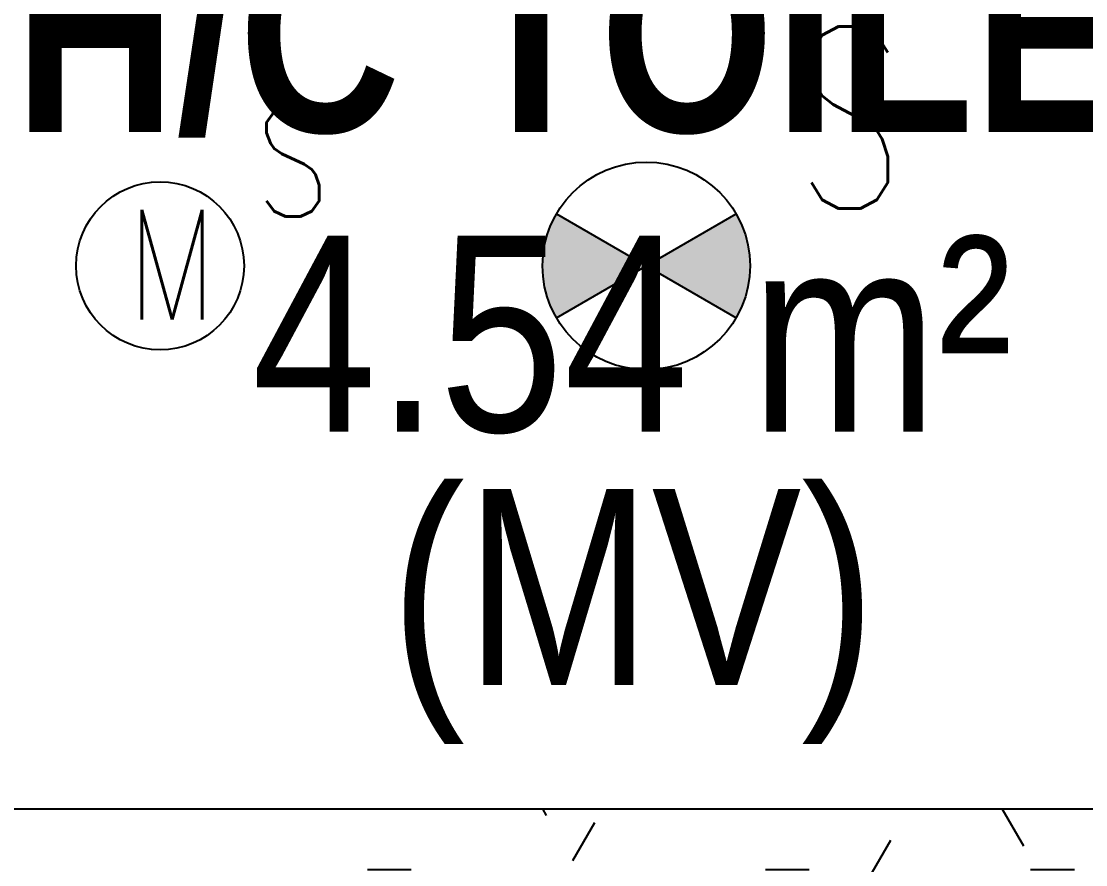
# Model space of a CAD drawing. Header units: millimetres. Extents: x -92759 to 184353, y -15225 to 86714.
# Drawn here: x -61951 to -60728, y 55327 to 56296 of the extents above; entities that cross this region are included whole.
import ezdxf

# ---------------------------------------------------------------- set-up
doc = ezdxf.new("R2010")
doc.units = ezdxf.units.MM
for name, color, linetype in [('0-1', 9, 'Continuous'), ('A-_ROOMNAME_A', 8, 'Continuous'), ('A-_WALL----_H-1', 9, 'Continuous'), ('A-_WALLPRTN_E', 8, 'Continuous'), ('E-legend', 1, 'Continuous'), ('E-LIGHT----E', 1, 'Continuous')]:
    doc.layers.add(name, color=color, linetype=linetype)
doc.styles.add('Arial Narrow_2', font='ARIALN.TTF', dxfattribs={"height": 225})
doc.styles.add('Arial Narrow_B_1', font='ARIALNB.TTF', dxfattribs={"height": 300})
doc.styles.add('T3', font='simplex.shx', dxfattribs={"width": 0.7, "height": 300})

# ---------------------------------------------------------------- blocks, each defined once
blk = doc.blocks.new('A$Cb2bf8f38')
at = {"layer": 'A-_WALL----_H-1'}
h = blk.add_hatch(dxfattribs=at)
h.set_pattern_fill('FP_1', color=256, style=0, pattern_type=2)
h.set_pattern_definition([(0, (-11870.95, 40538.29), (609.6, 152.4), [50.292, -406.908, 50.292, -406.908, -2438.4]), (0, (-11870.95, 40538.29), (609.6, 152.4), [-914.4, 50.292, -864.108, 50.292, -406.908, -1066.8]), (0, (-11870.95, 40538.29), (609.6, 152.4), [-2286, 50.292, -254.508, 50.292, -711.708]), (120, (-11642.35, 40614.49), (-436.7823, 451.7291), [50.292, -406.908, 50.292, -406.908, -2438.4]), (120, (-11642.35, 40614.49), (-436.7823, 451.7291), [-914.4, 50.292, -864.108, 50.292, -406.908, -1066.8]), (120, (-11642.35, 40614.49), (-436.7823, 451.7291), [-2286, 50.292, -254.508, 50.292, -711.708]), (240, (-11566.15, 40919.29), (-172.8177, -604.1291), [50.292, -406.908, 50.292, -406.908, -2438.4]), (240, (-11566.15, 40919.29), (-172.8177, -604.1291), [-914.4, 50.292, -864.108, 50.292, -406.908, -1066.8]), (240, (-11566.15, 40919.29), (-172.8177, -604.1291), [-2286, 50.292, -254.508, 50.292, -711.708])])
h.paths.add_polyline_path([(-17450, 22700), (-17450, 22850), (-24249.9, 22850), (-24249.9, 22700), (-18991.8, 22700)])
at = {"layer": 'A-_WALLPRTN_E'}
blk.add_line((-24249.9, 22850), (-17450, 22850), dxfattribs=at)
at = {"layer": 'A-_ROOMNAME_A', "char_height": 225, "attachment_point": 1}
for s, insert, width, style in [('H/C TOILET', (-19025.8, 23852.5), 1743.67, 'Arial Narrow_B_1'), ('4.54 m²', (-18752.8, 23508.4), 1082.278, 'Arial Narrow_2'), ('(MV)', (-18593.8, 23217.4), 697.468, 'Arial Narrow_2')]:
    blk.add_mtext(s, dxfattribs=dict(at, insert=insert, width=width, style=style))
blk = doc.blocks.new('UFO S')
at = {"layer": 'E-LIGHT----E'}
h = blk.add_hatch(color=256, dxfattribs=at)
h.dxf.hatch_style = 1
h.paths.add_polyline_path([(-26, -15), (-173.5, 70.2, 0.131652), (-196.3, -15, 0.131652), (-173.5, -100.2)])
h = blk.add_hatch(color=256, dxfattribs=at)
h.dxf.hatch_style = 1
h.paths.add_polyline_path([(121.6, 70.2), (-26, -15), (121.6, -100.2, 0.131652), (144.4, -15, 0.131652)])
for p, q in [((-173.5, 70.2), (121.6, -100.2)), ((-173.5, -100.2), (121.6, 70.2))]:
    blk.add_line(p, q, dxfattribs=at)
blk.add_circle((-26, -15), 170.4, dxfattribs=at)
at = {"layer": 'E-LIGHT----E', "lineweight": 15, "style": 'T3', "width": 0.7}
blk.add_text('S', height=298.2, rotation=359.9998, dxfattribs=at).set_placement((218.2, 79.3))
blk = doc.blocks.new('Motion Sensor (S)')
at = {"layer": 'E-legend', "lineweight": 25}
blk.add_circle((-440375.5, 366574.2), 160.8, dxfattribs=at)
at = {"layer": 'E-legend', "lineweight": 13, "style": 'T3', "width": 0.8}
blk.add_text('S', height=210.1, dxfattribs=at).set_placement((-440193, 366668.7))
at = {"layer": 'E-legend', "lineweight": 25, "style": 'T3', "width": 0.8}
blk.add_text('M', height=210.1, dxfattribs=at).set_placement((-440439, 366471.4))
blk = doc.blocks.new('EL_B8_L1_R4')
at = {"color": 0, "linetype": 'ByBlock', "lineweight": 0, "xscale": 0.6, "yscale": 0.6, "zscale": 0.6}
blk.add_blockref('Motion Sensor (S)', (256159.8, -237029.1), dxfattribs=at)
at = {"layer": 'E-LIGHT----E', "xscale": 0.7, "yscale": 0.7, "zscale": 0.7}
blk.add_blockref('UFO S', (-7488.5, -17074.1), dxfattribs=at)

msp = doc.modelspace()

# ---------------------------------------------------------------- block references
at = {"layer": '0-1'}
msp.add_blockref('A$Cb2bf8f38', (-42933, 32541.2), dxfattribs=at)

# ---------------------------------------------------------------- next in the draw order: block references
at = {"color": 0}
msp.add_blockref('EL_B8_L1_R4', (-53725.9, 73099.6), dxfattribs=at)

doc.saveas('drawing.dxf')
